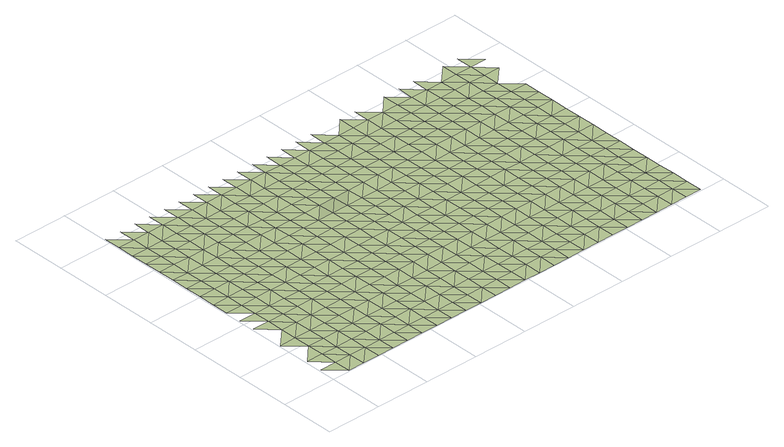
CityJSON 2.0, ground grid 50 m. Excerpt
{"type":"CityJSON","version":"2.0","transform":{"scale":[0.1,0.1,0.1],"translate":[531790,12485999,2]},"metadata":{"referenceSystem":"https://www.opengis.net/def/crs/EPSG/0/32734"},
"CityObjects":{
"terrain1":{"type":"TINRelief","geometry":[{"type":"CompositeSurface","lod":"1","boundaries":[[[0,1,2]],[[3,0,4]],[[3,4,5]],[[0,2,6]],[[4,0,6]],[[5,7,8]],[[6,2,9]],[[8,7,10]],[[4,11,5]],[[6,11,4]],[[7,5,12]],[[13,14,10]],[[11,12,5]],[[6,9,15]],[[16,17,13]],[[10,7,18]],[[11,6,15]],[[12,19,7]],[[15,9,20]],[[21,22,23]],[[10,18,13]],[[23,22,16]],[[7,19,18]],[[21,24,25]],[[12,11,26]],[[15,27,11]],[[16,13,28]],[[24,21,23]],[[19,12,26]],[[13,18,28]],[[11,27,26]],[[29,25,30]],[[20,31,15]],[[23,16,32]],[[30,25,24]],[[28,32,16]],[[29,33,34]],[[35,18,19]],[[36,27,15]],[[26,37,19]],[[38,24,23]],[[33,29,30]],[[31,36,15]],[[18,35,28]],[[38,23,32]],[[19,37,35]],[[34,39,40]],[[26,27,41]],[[39,34,33]],[[41,27,36]],[[30,24,42]],[[32,28,43]],[[24,38,44]],[[45,40,46]],[[47,37,26]],[[35,43,28]],[[33,30,42]],[[48,36,31]],[[46,40,39]],[[24,44,42]],[[47,26,41]],[[49,45,50]],[[38,32,51]],[[37,52,35]],[[43,53,32]],[[33,54,39]],[[50,45,46]],[[37,47,52]],[[44,38,51]],[[41,36,55]],[[54,33,42]],[[51,32,53]],[[36,48,56]],[[57,49,58]],[[43,35,59]],[[47,41,55]],[[50,58,49]],[[35,52,60]],[[36,56,55]],[[46,39,61]],[[44,62,42]],[[54,63,39]],[[64,65,57]],[[53,43,59]],[[62,44,51]],[[35,60,59]],[[50,46,61]],[[64,57,58]],[[39,63,61]],[[66,54,42]],[[52,47,67]],[[56,48,68]],[[55,69,47]],[[51,53,70]],[[66,42,62]],[[71,58,50]],[[60,52,67]],[[59,70,53]],[[67,47,69]],[[63,54,72]],[[56,73,55]],[[50,61,71]],[[74,62,51]],[[54,66,72]],[[68,73,56]],[[60,75,59]],[[51,70,74]],[[64,58,76]],[[69,55,77]],[[71,78,58]],[[75,60,67]],[[63,79,61]],[[80,66,62]],[[72,81,63]],[[73,77,55]],[[82,64,76]],[[70,59,83]],[[76,58,78]],[[74,80,62]],[[79,71,61]],[[63,81,79]],[[83,59,75]],[[72,66,84]],[[85,67,69]],[[73,68,86]],[[77,87,69]],[[70,88,74]],[[80,84,66]],[[89,78,71]],[[67,85,75]],[[70,83,88]],[[85,69,87]],[[90,81,72]],[[89,71,79]],[[77,73,91]],[[84,90,72]],[[86,92,73]],[[80,74,93]],[[83,75,94]],[[88,95,74]],[[76,78,96]],[[87,77,91]],[[78,89,97]],[[85,94,75]],[[73,92,91]],[[79,81,98]],[[80,93,84]],[[90,99,81]],[[74,95,93]],[[100,76,96]],[[88,83,101]],[[96,78,97]],[[81,99,98]],[[94,101,83]],[[89,79,102]],[[90,84,103]],[[85,87,104]],[[105,92,86]],[[91,106,87]],[[107,95,88]],[[84,93,103]],[[102,97,89]],[[104,94,85]],[[102,79,98]],[[101,107,88]],[[104,87,106]],[[99,90,108]],[[91,92,109]],[[95,110,93]],[[103,108,90]],[[105,109,92]],[[96,97,111]],[[95,107,110]],[[98,99,112]],[[101,94,113]],[[114,106,91]],[[97,102,111]],[[94,104,115]],[[93,116,103]],[[112,99,108]],[[109,114,91]],[[117,118,96]],[[107,101,113]],[[110,116,93]],[[94,115,113]],[[98,119,102]],[[106,120,104]],[[111,117,96]],[[108,103,121]],[[109,105,122]],[[119,98,112]],[[114,120,106]],[[116,121,103]],[[102,123,111]],[[110,107,124]],[[125,115,104]],[[113,126,107]],[[123,102,119]],[[120,125,104]],[[127,112,108]],[[116,110,124]],[[109,128,114]],[[121,129,108]],[[124,107,126]],[[109,122,130]],[[117,111,131]],[[113,115,132]],[[112,127,119]],[[123,131,111]],[[127,108,129]],[[125,132,115]],[[109,130,128]],[[120,114,133]],[[134,135,117]],[[121,116,136]],[[137,126,113]],[[124,138,116]],[[123,119,139]],[[125,120,133]],[[134,117,131]],[[132,137,113]],[[114,128,133]],[[129,121,136]],[[130,122,140]],[[139,119,127]],[[116,138,136]],[[124,126,141]],[[142,131,123]],[[137,141,126]],[[143,132,125]],[[128,130,144]],[[139,142,123]],[[133,145,125]],[[127,129,146]],[[147,138,124]],[[136,148,129]],[[144,130,140]],[[132,143,137]],[[141,147,124]],[[125,145,143]],[[134,131,149]],[[146,139,127]],[[133,128,150]],[[142,151,131]],[[146,129,148]],[[136,138,152]],[[150,128,144]],[[153,134,149]],[[141,137,154]],[[149,131,151]],[[147,152,138]],[[155,145,133]],[[137,143,154]],[[142,139,156]],[[157,148,136]],[[139,146,158]],[[150,155,133]],[[147,141,159]],[[144,140,160]],[[152,157,136]],[[151,142,156]],[[139,158,156]],[[154,159,141]],[[146,148,161]],[[143,145,162]],[[160,150,144]],[[155,163,145]],[[160,140,164]],[[157,161,148]],[[152,147,165]],[[143,162,154]],[[147,159,166]],[[145,163,162]],[[149,151,167]],[[168,158,146]],[[156,169,151]],[[152,165,157]],[[155,150,170]],[[161,168,146]],[[147,166,165]],[[150,160,171]],[[172,149,167]],[[159,154,173]],[[167,151,169]],[[156,158,174]],[[163,155,170]],[[173,154,162]],[[150,171,170]],[[161,157,175]],[[164,176,160]],[[168,174,158]],[[166,159,177]],[[157,165,175]],[[178,169,156]],[[177,159,173]],[[168,161,179]],[[180,162,163]],[[171,160,181]],[[174,178,156]],[[170,182,163]],[[166,183,165]],[[175,179,161]],[[176,181,160]],[[167,169,184]],[[162,180,173]],[[183,166,177]],[[163,182,180]],[[185,174,168]],[[171,186,170]],[[178,184,169]],[[165,187,175]],[[185,168,179]],[[181,186,171]],[[188,189,167]],[[177,173,190]],[[183,187,165]],[[182,170,191]],[[184,188,167]],[[173,180,190]],[[178,174,192]],[[179,175,193]],[[181,176,194]],[[174,185,195]],[[186,191,170]],[[187,193,175]],[[184,178,192]],[[196,183,177]],[[174,195,192]],[[190,197,177]],[[180,182,198]],[[199,186,181]],[[191,200,182]],[[185,179,201]],[[183,196,187]],[[193,202,179]],[[196,177,197]],[[199,181,194]],[[180,198,190]],[[182,200,198]],[[188,184,203]],[[195,185,201]],[[192,204,184]],[[202,201,179]],[[193,187,205]],[[191,186,206]],[[186,199,207]],[[188,203,208]],[[197,190,209]],[[184,204,203]],[[187,196,205]],[[195,210,192]],[[200,191,206]],[[209,190,198]],[[186,207,206]],[[202,193,211]],[[201,210,195]],[[197,212,196]],[[199,194,213]],[[205,211,193]],[[204,192,214]],[[212,197,209]],[[215,198,200]],[[207,199,213]],[[210,214,192]],[[206,216,200]],[[213,194,217]],[[218,201,202]],[[196,219,205]],[[202,211,220]],[[198,215,209]],[[219,196,212]],[[200,216,215]],[[203,204,221]],[[201,218,210]],[[207,222,206]],[[214,223,204]],[[218,202,220]],[[211,205,224]],[[213,222,207]],[[203,221,225]],[[212,209,226]],[[204,223,221]],[[224,205,219]],[[214,210,227]],[[216,206,228]],[[209,215,226]],[[229,220,211]],[[210,218,227]],[[222,228,206]],[[219,212,230]],[[213,217,231]],[[211,224,229]],[[223,214,232]],[[226,230,212]],[[215,216,233]],[[222,213,231]],[[227,232,214]],[[228,234,216]],[[231,217,235]],[[218,220,236]],[[220,229,237]],[[238,221,223]],[[224,219,239]],[[215,233,226]],[[219,230,240]],[[216,234,233]],[[218,236,227]],[[223,232,238]],[[236,220,237]],[[224,239,229]],[[228,222,241]],[[219,240,239]],[[231,242,222]],[[243,221,244]],[[230,226,245]],[[232,227,246]],[[234,228,241]],[[238,244,221]],[[245,226,233]],[[222,242,241]],[[229,247,237]],[[235,248,231]],[[246,227,236]],[[240,230,249]],[[229,239,247]],[[232,250,238]],[[249,230,245]],[[251,233,234]],[[252,242,231]],[[250,232,246]],[[241,253,234]],[[254,236,237]],[[240,255,239]],[[247,256,237]],[[248,252,231]],[[244,238,257]],[[233,251,245]],[[255,240,249]],[[234,253,251]],[[236,254,246]],[[241,242,258]],[[257,238,250]],[[254,237,256]],[[239,259,247]],[[252,258,242]],[[244,260,261]],[[249,245,262]],[[255,259,239]],[[250,246,263]],[[264,253,241]],[[260,244,257]],[[245,251,262]],[[256,247,265]],[[252,248,266]],[[246,254,263]],[[258,264,241]],[[259,265,247]],[[257,250,267]],[[255,249,268]],[[262,269,249]],[[251,253,270]],[[271,258,252]],[[263,267,250]],[[264,272,253]],[[254,256,273]],[[259,255,268]],[[265,274,256]],[[268,249,269]],[[271,252,266]],[[251,270,262]],[[253,272,270]],[[260,257,275]],[[254,273,263]],[[257,267,276]],[[273,256,274]],[[264,258,277]],[[258,271,278]],[[260,275,279]],[[265,259,280]],[[269,262,281]],[[257,276,275]],[[268,282,259]],[[267,263,283]],[[272,264,277]],[[281,262,270]],[[258,278,277]],[[274,265,280]],[[283,263,273]],[[259,282,280]],[[269,284,268]],[[271,266,285]],[[276,267,286]],[[284,269,281]],[[287,270,272]],[[278,271,285]],[[286,267,283]],[[277,288,272]],[[285,266,289]],[[290,273,274]],[[282,268,291]],[[280,292,274]],[[276,293,275]],[[270,287,281]],[[291,268,284]],[[272,288,287]],[[273,290,283]],[[278,294,277]],[[293,276,286]],[[290,274,292]],[[282,295,280]],[[285,294,278]],[[275,296,297]],[[284,281,298]],[[295,282,291]],[[286,283,299]],[[288,277,300]],[[296,275,293]],[[281,287,298]],[[292,280,301]],[[283,290,299]],[[294,300,277]],[[291,284,302]],[[285,289,303]],[[301,280,295]],[[298,302,284]],[[293,286,304]],[[292,305,290]],[[287,288,306]],[[294,285,303]],[[299,307,286]],[[300,308,288]],[[303,289,309]],[[305,292,301]],[[304,296,293]],[[295,291,310]],[[287,306,298]],[[304,286,307]],[[291,302,311]],[[288,308,306]],[[290,312,299]],[[295,310,301]],[[300,294,313]],[[312,290,305]],[[291,311,310]],[[303,314,294]],[[315,316,296]],[[302,298,317]],[[307,299,318]],[[308,300,313]],[[315,296,304]],[[317,298,306]],[[294,314,313]],[[305,301,319]],[[303,309,320]],[[318,299,312]],[[302,321,311]],[[301,310,319]],[[307,322,304]],[[321,302,317]],[[312,305,323]],[[324,306,308]],[[325,314,303]],[[307,318,322]],[[313,326,308]],[[311,327,310]],[[319,323,305]],[[320,325,303]],[[328,315,304]],[[306,324,317]],[[327,311,321]],[[308,326,324]],[[329,318,312]],[[313,314,330]],[[328,304,322]],[[310,331,319]],[[329,312,323]],[[325,330,314]],[[317,332,321]],[[327,331,310]],[[333,326,313]],[[315,328,334]],[[317,324,332]],[[322,318,335]],[[323,319,336]],[[320,337,325]],[[318,329,338]],[[330,333,313]],[[315,334,339]],[[331,336,319]],[[328,322,335]],[[340,327,321]],[[318,338,335]],[[332,341,321]],[[324,326,342]],[[333,343,326]],[[329,323,344]],[[327,340,331]],[[325,345,330]],[[336,346,323]],[[340,321,341]],[[325,337,347]],[[324,342,332]],[[326,343,342]],[[334,328,348]],[[338,329,344]],[[335,349,328]],[[346,344,323]],[[325,347,345]],[[336,331,350]],[[333,330,351]],[[334,348,339]],[[341,332,352]],[[328,349,348]],[[331,340,350]],[[338,353,335]],[[343,333,351]],[[352,332,342]],[[330,345,351]],[[346,336,354]],[[337,355,347]],[[344,353,338]],[[341,356,340]],[[350,354,336]],[[349,335,357]],[[356,341,352]],[[358,342,343]],[[345,347,359]],[[353,357,335]],[[351,360,343]],[[361,344,346]],[[340,362,350]],[[346,354,363]],[[347,355,359]],[[342,358,352]],[[362,340,356]],[[343,360,358]],[[349,364,348]],[[344,361,353]],[[351,345,365]],[[357,366,349]],[[361,346,363]],[[354,350,367]],[[365,345,359]],[[368,348,364]],[[356,352,369]],[[349,366,364]],[[367,350,362]],[[357,353,370]],[[371,360,351]],[[352,358,369]],[[372,363,354]],[[353,361,370]],[[365,371,351]],[[362,356,373]],[[359,355,374]],[[354,367,372]],[[366,357,375]],[[369,373,356]],[[358,360,376]],[[374,365,359]],[[370,375,357]],[[371,377,360]],[[374,355,378]],[[361,363,379]],[[363,372,380]],[[364,366,381]],[[367,362,382]],[[358,376,369]],[[362,373,383]],[[360,377,376]],[[361,379,370]],[[366,375,381]],[[379,363,380]],[[367,382,372]],[[371,365,384]],[[362,383,382]],[[365,374,385]],[[373,369,386]],[[375,370,387]],[[377,371,384]],[[381,388,364]],[[386,369,376]],[[365,385,384]],[[372,389,380]],[[387,370,379]],[[383,373,390]],[[374,378,391]],[[392,364,388]],[[372,382,389]],[[375,393,381]],[[390,373,386]],[[394,376,377]],[[391,385,374]],[[393,375,387]],[[384,395,377]],[[391,378,396]],[[397,379,380]],[[383,398,382]],[[389,399,380]],[[388,381,400]],[[376,394,386]],[[398,383,390]],[[377,395,394]],[[379,397,387]],[[384,385,401]],[[400,381,393]],[[397,380,399]],[[382,402,389]],[[385,391,401]],[[388,403,392]],[[390,386,404]],[[398,402,382]],[[393,387,405]],[[406,395,384]],[[403,388,400]],[[386,394,404]],[[399,389,407]],[[396,408,391]],[[387,397,405]],[[401,406,384]],[[402,407,389]],[[400,393,409]],[[398,390,410]],[[395,411,394]],[[404,412,390]],[[413,401,391]],[[405,409,393]],[[406,411,395]],[[397,399,414]],[[402,398,410]],[[407,415,399]],[[410,390,412]],[[391,408,413]],[[404,394,416]],[[403,400,417]],[[397,414,405]],[[406,401,418]],[[400,409,419]],[[414,399,415]],[[411,416,394]],[[401,413,418]],[[403,417,420]],[[407,402,421]],[[422,412,404]],[[400,419,417]],[[410,423,402]],[[409,405,424]],[[416,422,404]],[[415,407,421]],[[411,406,425]],[[424,405,414]],[[402,423,421]],[[418,426,406]],[[410,412,427]],[[419,409,428]],[[411,425,416]],[[422,427,412]],[[406,426,425]],[[428,409,424]],[[429,414,415]],[[430,423,410]],[[421,431,415]],[[419,432,417]],[[422,416,433]],[[427,430,410]],[[414,429,424]],[[432,419,428]],[[429,415,431]],[[416,425,433]],[[421,423,434]],[[417,435,436]],[[427,422,437]],[[430,434,423]],[[428,424,438]],[[432,435,417]],[[433,437,422]],[[439,431,421]],[[424,429,438]],[[434,439,421]],[[427,440,430]],[[427,437,441]],[[432,428,442]],[[429,431,443]],[[438,444,428]],[[439,443,431]],[[427,441,440]],[[435,432,442]],[[434,430,445]],[[442,428,444]],[[438,429,446]],[[439,434,445]],[[443,446,429]],[[430,440,445]],[[447,444,438]],[[442,448,435]],[[446,447,438]],[[443,439,449]],[[435,448,450]],[[445,451,439]],[[442,444,452]],[[443,449,446]],[[447,452,444]],[[439,451,449]],[[453,448,442]],[[447,446,454]],[[452,453,442]],[[446,449,454]],[[450,448,455]],[[452,447,456]],[[453,455,448]],[[454,456,447]],[[453,452,457]],[[453,457,455]],[[458,455,459]]]}]}
},
"vertices":[
[160,152,16],[9,152,17],[160,2,16],[9,302,17],[160,302,16],[160,452,15],[310,152,15],[160,602,14],[9,602,13],[310,2,15],[160,752,14],[310,302,15],[310,452,15],[160,902,15],[9,902,15],[460,152,16],[160,1052,15],[9,1052,14],[310,752,14],[310,602,15],[460,2,16],[9,1352,14],[9,1202,14],[160,1202,14],[160,1352,14],[9,1502,14],[460,452,15],[460,302,16],[310,902,15],[9,1652,14],[160,1502,14],[610,2,16],[310,1052,15],[160,1652,14],[9,1802,14],[460,752,15],[610,152,16],[460,602,15],[310,1202,15],[160,1802,13],[9,1952,13],[610,302,16],[310,1502,14],[460,902,15],[310,1352,14],[9,2102,12],[160,1952,12],[610,452,15],[760,2,15],[9,2252,11],[160,2102,11],[460,1202,15],[610,602,15],[460,1052,16],[310,1652,14],[760,302,16],[760,152,16],[9,2402,12],[160,2252,11],[610,902,15],[610,752,15],[310,1952,11],[460,1352,13],[310,1802,12],[160,2402,12],[9,2552,12],[460,1502,14],[760,602,15],[910,2,16],[760,452,15],[610,1052,16],[310,2102,11],[460,1652,14],[910,152,15],[610,1202,16],[760,752,15],[310,2402,12],[910,302,15],[310,2252,11],[460,1952,11],[610,1352,13],[460,1802,13],[160,2552,12],[760,902,15],[610,1502,13],[910,602,15],[1060,2,17],[910,452,15],[760,1052,16],[460,2102,11],[610,1652,13],[1060,302,15],[1060,152,15],[760,1352,14],[910,752,15],[760,1202,16],[460,2402,12],[460,2252,11],[610,1952,11],[610,1802,14],[310,2552,14],[910,902,15],[610,2102,11],[760,1502,13],[1060,602,15],[1211,2,17],[1060,452,14],[910,1052,16],[760,1652,13],[1211,152,15],[910,1202,16],[610,2252,11],[760,1802,14],[1060,902,15],[1211,302,15],[1060,752,16],[910,1352,15],[610,2402,12],[460,2552,13],[760,1952,11],[1211,452,14],[910,1502,16],[1361,2,16],[760,2102,10],[1060,1202,16],[1211,602,15],[1060,1052,15],[910,1802,14],[1361,302,14],[910,1652,16],[1361,152,14],[760,2252,10],[1211,752,16],[1361,452,14],[760,2402,12],[610,2552,12],[1060,1502,14],[1211,902,15],[1060,1352,16],[910,1952,11],[1511,2,13],[1211,1052,15],[910,2102,11],[1361,752,15],[1511,152,14],[1361,602,14],[1060,1802,11],[1211,1202,16],[1060,1652,14],[910,2402,12],[1511,302,14],[910,2252,11],[1211,1352,16],[760,2552,12],[1361,902,16],[1511,452,15],[1060,2102,11],[1211,1502,14],[1060,1952,10],[1361,1052,16],[1661,152,15],[1211,1652,14],[1511,752,16],[1511,602,15],[1661,2,15],[1361,1352,16],[1361,1202,16],[1060,2402,11],[1211,1802,11],[1060,2252,11],[1661,452,16],[1661,302,15],[910,2552,12],[1511,902,16],[1211,1952,10],[1361,1502,15],[1811,2,17],[1511,1052,17],[1211,2102,11],[1361,1652,15],[1661,752,16],[1811,152,17],[1661,602,16],[1511,1202,17],[1211,2252,11],[1361,1802,11],[1811,302,17],[1511,1352,17],[1211,2402,11],[1060,2552,12],[1661,902,16],[1811,452,17],[1361,2102,10],[1511,1502,16],[1962,2,17],[1361,1952,10],[1661,1202,17],[1661,1052,17],[1811,752,16],[1962,152,17],[1811,602,16],[1511,1802,9],[1511,1652,16],[1361,2402,11],[1361,2252,11],[1661,1352,17],[1962,452,16],[1962,302,17],[1211,2552,12],[1811,902,15],[1511,1952,8],[1661,1502,16],[1811,1052,16],[2112,152,15],[1511,2102,9],[1962,752,15],[1962,602,15],[2112,2,14],[1661,1802,9],[1811,1202,16],[1661,1652,16],[1511,2402,10],[2112,302,15],[1511,2252,10],[1811,1352,16],[1361,2552,11],[1962,902,14],[1661,1952,8],[2112,452,16],[1811,1502,16],[1962,1052,15],[2262,152,17],[1661,2102,8],[2112,752,16],[2112,602,16],[2262,2,16],[1811,1802,10],[1811,1652,16],[1661,2252,9],[1962,1352,16],[1962,1202,16],[2262,452,17],[2262,302,16],[1511,2552,9],[1661,2402,9],[2112,902,16],[1811,1952,8],[1962,1502,16],[2412,2,16],[2112,1052,16],[1811,2102,8],[2262,752,17],[2412,152,17],[2262,602,17],[1962,1802,11],[2112,1202,16],[1962,1652,16],[1811,2252,8],[2412,302,16],[2112,1352,17],[1811,2402,8],[1661,2552,8],[2262,902,16],[1962,1952,9],[2412,452,17],[2112,1502,17],[2562,2,16],[1962,2102,8],[2262,1202,16],[2262,1052,16],[2412,752,17],[2562,152,16],[2412,602,17],[2112,1802,12],[2112,1652,17],[1962,2402,8],[1962,2252,8],[2562,452,16],[2562,302,16],[1811,2552,8],[2262,1502,16],[2412,902,16],[2262,1352,16],[2112,1952,9],[2412,1052,16],[2713,152,15],[2112,2102,8],[2562,752,17],[2562,602,17],[2713,2,16],[2262,1802,14],[2412,1202,16],[2262,1652,16],[2112,2252,8],[2713,302,15],[2412,1352,16],[2112,2402,8],[1962,2552,8],[2562,902,17],[2262,1952,10],[2713,452,16],[2412,1502,16],[2562,1052,16],[2863,152,16],[2262,2252,8],[2412,1652,16],[2713,752,17],[2262,2102,8],[2713,602,17],[2863,2,16],[2562,1352,16],[2562,1202,16],[2412,1802,14],[2863,452,17],[2863,302,16],[2262,2402,8],[2112,2552,10],[2713,902,17],[2412,1952,10],[2562,1502,16],[3013,2,17],[2713,1052,16],[2412,2102,8],[2562,1652,16],[2863,752,16],[3013,152,18],[2863,602,17],[2713,1202,17],[2412,2252,8],[2562,1802,15],[3013,302,18],[2713,1352,16],[2863,902,16],[3013,452,17],[2412,2402,8],[2562,2102,8],[2713,1502,16],[3163,2,17],[2562,1952,11],[2412,2552,9],[2863,1202,16],[2863,1052,16],[3013,752,15],[3013,602,16],[2713,1802,16],[3163,302,18],[2713,1652,16],[3163,152,18],[2562,2402,8],[2562,2252,8],[2863,1352,15],[3163,452,17],[3013,902,15],[2713,1952,12],[2863,1502,15],[3313,2,18],[3013,1052,15],[2713,2102,10],[3163,752,15],[3313,152,18],[3163,602,16],[2863,1802,16],[3013,1202,15],[2863,1652,15],[2713,2402,9],[3313,302,18],[2713,2252,9],[3013,1352,15],[2562,2552,9],[3163,902,16],[2863,1952,14],[3313,452,17],[3013,1502,15],[3163,1052,16],[3464,152,18],[2863,2102,10],[3313,752,16],[3313,602,16],[3464,2,19],[3013,1802,16],[3013,1652,15],[2863,2252,10],[3163,1352,16],[3163,1202,16],[3464,452,18],[3464,302,18],[3313,902,16],[3013,1952,15],[2863,2402,9],[3163,1502,16],[3313,1052,16],[3614,152,20],[2863,2552,9],[3013,2102,11],[3464,752,16],[3464,602,17],[3614,2,19],[3163,1802,16],[3313,1202,16],[3163,1652,16],[3013,2252,11],[3614,302,20],[3313,1352,16],[3013,2402,10],[3464,902,16],[3163,1952,17],[3614,452,18],[3313,1502,16],[3764,2,19],[3163,2102,13],[3464,1202,16],[3614,602,16],[3464,1052,15],[3764,152,20],[3313,1802,16],[3313,1652,16],[3614,752,14],[3163,2402,11],[3764,302,20],[3163,2252,11],[3013,2552,10],[3464,1502,16],[3614,902,15],[3464,1352,16],[3313,1952,17],[3764,602,16],[3764,452,18],[3614,1052,15],[3313,2102,14],[3464,1802,16],[3614,1202,15],[3464,1652,16],[3313,2252,13],[3764,752,14],[3614,1352,15],[3313,2402,11],[3163,2552,10],[3764,902,15],[3464,1952,16],[3614,1502,15],[3764,1202,15],[3764,1052,15],[3464,2252,13],[3614,1652,15],[3464,2102,13],[3764,1352,15],[3614,1802,15],[3614,1952,15],[3464,2402,12],[3764,1652,15],[3464,2552,11],[3764,1502,15],[3614,2102,13],[3614,2252,12],[3764,1802,15],[3614,2402,13],[3764,1952,15],[3764,2252,12],[3614,2552,12],[3764,2402,13]
]}
